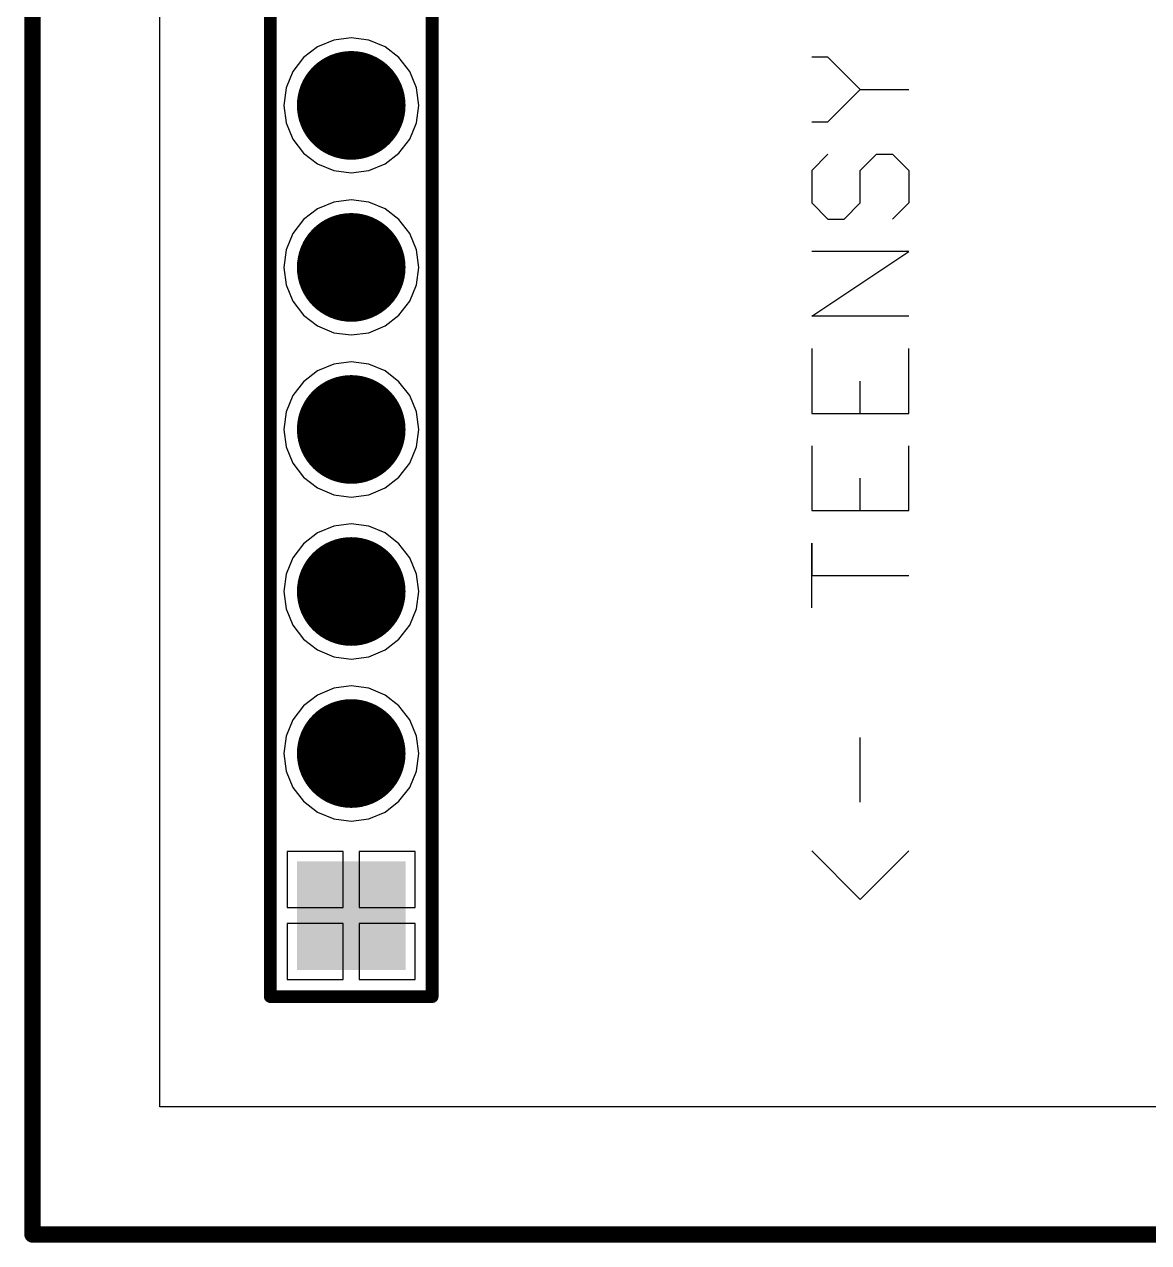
# Model space of a CAD drawing. Header units: millimetres. Extents: x -0.1 to 49.1, y -0.1 to 71.1.
# Drawn here: x -0.13 to 17.51, y -0.13 to 18.97 of the extents above; entities that cross this region are included whole.
import ezdxf

# ---------------------------------------------------------------- set-up
doc = ezdxf.new("R2010")
doc.units = ezdxf.units.MM
for name, color, linetype in [('BottomLayer', 5, 'Continuous'), ('BottomSolder', 6, 'Continuous'), ('Mechanical1', 6, 'Continuous'), ('MultiLayer', 9, 'Continuous'), ('TopLayer', 1, 'Continuous'), ('TopOverlay', 2, 'Continuous'), ('TopSolder', 216, 'Continuous')]:
    doc.layers.add(name, color=color, linetype=linetype)

# ---------------------------------------------------------------- blocks, each defined once
blk = doc.blocks.new('HDR1X24_53')
at = {"layer": 'BottomLayer', "const_width": 0.75}
for points in [[(2.165, 0, 1), (2.915, 0, 1)], [(4.705, 0, 1), (5.455, 0, 1)], [(7.245, 0, 1), (7.995, 0, 1)], [(9.785, 0, 1), (10.535, 0, 1)], [(12.325, 0, 1), (13.075, 0, 1)]]:
    blk.add_lwpolyline(points, format="xyb", close=True, dxfattribs=at)
at = {"layer": 'BottomLayer'}
blk.add_solid([(-0.75, -0.75), (0.75, -0.75), (-0.75, 0.75), (0.75, 0.75)], dxfattribs=at)
at = {"layer": 'BottomSolder', "const_width": 0.852}
for points in [[(2.114, 0, 1), (2.966, 0, 1)], [(4.654, 0, 1), (5.506, 0, 1)], [(7.194, 0, 1), (8.046, 0, 1)], [(9.734, 0, 1), (10.586, 0, 1)], [(12.274, 0, 1), (13.126, 0, 1)]]:
    blk.add_lwpolyline(points, format="xyb", close=True, dxfattribs=at)
at = {"layer": 'BottomSolder'}
blk.add_solid([(-0.852, -0.852), (0.852, -0.852), (-0.852, 0.852), (0.852, 0.852)], dxfattribs=at)
at = {"layer": 'MultiLayer', "const_width": 0.75}
for points in [[(2.165, 0, 1), (2.915, 0, 1)], [(4.705, 0, 1), (5.455, 0, 1)], [(7.245, 0, 1), (7.995, 0, 1)], [(9.785, 0, 1), (10.535, 0, 1)], [(12.325, 0, 1), (13.075, 0, 1)]]:
    blk.add_lwpolyline(points, format="xyb", close=True, dxfattribs=at)
at = {"layer": 'MultiLayer'}
blk.add_solid([(-0.75, -0.75), (0.75, -0.75), (-0.75, 0.75), (0.75, 0.75)], dxfattribs=at)
at = {"layer": 'TopLayer', "const_width": 0.75}
for points in [[(2.165, 0, 1), (2.915, 0, 1)], [(4.705, 0, 1), (5.455, 0, 1)], [(7.245, 0, 1), (7.995, 0, 1)], [(9.785, 0, 1), (10.535, 0, 1)], [(12.325, 0, 1), (13.075, 0, 1)]]:
    blk.add_lwpolyline(points, format="xyb", close=True, dxfattribs=at)
at = {"layer": 'TopLayer'}
blk.add_solid([(-0.75, -0.75), (0.75, -0.75), (-0.75, 0.75), (0.75, 0.75)], dxfattribs=at)
at = {"layer": 'TopOverlay', "const_width": 0.2}
for points in [[(-1.27, 1.27), (-1.27, -1.27)], [(-1.27, 1.27), (0.635, 1.27)], [(0.635, 1.27), (59.69, 1.27)], [(-1.27, -1.27), (59.69, -1.27)]]:
    blk.add_lwpolyline(points, dxfattribs=at)
at = {"layer": 'TopOverlay', "const_width": 0.1}
for points in [[(-1.32, 1.27, 1), (-1.22, 1.27, 1)], [(-1.32, 1.27, 1), (-1.22, 1.27, 1)], [(0.585, 1.27, 1), (0.685, 1.27, 1)], [(0.585, 1.27, 1), (0.685, 1.27, 1)], [(-1.32, -1.27, 1), (-1.22, -1.27, 1)], [(-1.32, -1.27, 1), (-1.22, -1.27, 1)]]:
    blk.add_lwpolyline(points, format="xyb", close=True, dxfattribs=at)
at = {"layer": 'TopSolder', "const_width": 0.852}
for points in [[(2.114, 0, 1), (2.966, 0, 1)], [(4.654, 0, 1), (5.506, 0, 1)], [(7.194, 0, 1), (8.046, 0, 1)], [(9.734, 0, 1), (10.586, 0, 1)], [(12.274, 0, 1), (13.126, 0, 1)]]:
    blk.add_lwpolyline(points, format="xyb", close=True, dxfattribs=at)
at = {"layer": 'TopSolder'}
blk.add_solid([(-0.852, -0.852), (0.852, -0.852), (-0.852, 0.852), (0.852, 0.852)], dxfattribs=at)

msp = doc.modelspace()

# ---------------------------------------------------------------- linework, layer by layer
at = {"layer": 'BottomLayer'}
for p, q in [((2, 2), (2, 68)), ((4.726, 18.723), (4.47, 18.617)), ((5, 18.759), (4.726, 18.723)), ((5.274, 18.723), (5, 18.759)), ((5.53, 18.617), (5.274, 18.723)), ((4.47, 18.617), (4.251, 18.449)), ((5.749, 18.449), (5.53, 18.617)), ((4.251, 18.449), (4.083, 18.23)), ((5.917, 18.23), (5.749, 18.449)), ((4.083, 18.23), (3.977, 17.974)), ((6.023, 17.974), (5.917, 18.23)), ((3.977, 17.974), (3.941, 17.7)), ((6.059, 17.7), (6.023, 17.974)), ((3.941, 17.7), (3.977, 17.426)), ((6.023, 17.426), (6.059, 17.7)), ((3.977, 17.426), (4.083, 17.17)), ((5.917, 17.17), (6.023, 17.426)), ((4.083, 17.17), (4.251, 16.951)), ((5.749, 16.951), (5.917, 17.17)), ((4.251, 16.951), (4.47, 16.783)), ((5.53, 16.783), (5.749, 16.951)), ((4.47, 16.783), (4.726, 16.677)), ((4.726, 16.677), (5, 16.641)), ((5, 16.641), (5.274, 16.677)), ((5.274, 16.677), (5.53, 16.783)), ((4.47, 16.077), (4.251, 15.909)), ((4.726, 16.183), (4.47, 16.077)), ((5, 16.219), (4.726, 16.183)), ((5.274, 16.183), (5, 16.219)), ((5.53, 16.077), (5.274, 16.183)), ((5.749, 15.909), (5.53, 16.077)), ((4.251, 15.909), (4.083, 15.69)), ((5.917, 15.69), (5.749, 15.909)), ((4.083, 15.69), (3.977, 15.434)), ((6.023, 15.434), (5.917, 15.69)), ((3.977, 15.434), (3.941, 15.16)), ((6.059, 15.16), (6.023, 15.434)), ((3.941, 15.16), (3.977, 14.886)), ((6.023, 14.886), (6.059, 15.16)), ((3.977, 14.886), (4.083, 14.63)), ((5.917, 14.63), (6.023, 14.886)), ((4.083, 14.63), (4.251, 14.411)), ((5.749, 14.411), (5.917, 14.63)), ((4.251, 14.411), (4.47, 14.243)), ((5.53, 14.243), (5.749, 14.411)), ((4.47, 14.243), (4.726, 14.137)), ((4.726, 14.137), (5, 14.101)), ((5, 14.101), (5.274, 14.137)), ((5.274, 14.137), (5.53, 14.243)), ((4.726, 13.643), (4.47, 13.537)), ((5, 13.679), (4.726, 13.643)), ((5.274, 13.643), (5, 13.679)), ((5.53, 13.537), (5.274, 13.643)), ((4.251, 13.369), (4.083, 13.15)), ((4.47, 13.537), (4.251, 13.369)), ((5.749, 13.369), (5.53, 13.537)), ((5.917, 13.15), (5.749, 13.369)), ((4.083, 13.15), (3.977, 12.894)), ((6.023, 12.894), (5.917, 13.15)), ((3.977, 12.894), (3.941, 12.62)), ((6.059, 12.62), (6.023, 12.894)), ((3.941, 12.62), (3.977, 12.346)), ((6.023, 12.346), (6.059, 12.62)), ((3.977, 12.346), (4.083, 12.09)), ((5.917, 12.09), (6.023, 12.346)), ((4.083, 12.09), (4.251, 11.871)), ((5.749, 11.871), (5.917, 12.09)), ((4.251, 11.871), (4.47, 11.703)), ((5.53, 11.703), (5.749, 11.871)), ((4.47, 11.703), (4.726, 11.597)), ((5.274, 11.597), (5.53, 11.703)), ((4.726, 11.597), (5, 11.561)), ((5, 11.561), (5.274, 11.597)), ((4.726, 11.103), (4.47, 10.997)), ((5, 11.139), (4.726, 11.103)), ((5.274, 11.103), (5, 11.139)), ((5.53, 10.997), (5.274, 11.103)), ((4.47, 10.997), (4.251, 10.829)), ((5.749, 10.829), (5.53, 10.997)), ((4.251, 10.829), (4.083, 10.61)), ((5.917, 10.61), (5.749, 10.829)), ((4.083, 10.61), (3.977, 10.354)), ((6.023, 10.354), (5.917, 10.61)), ((3.977, 10.354), (3.941, 10.08)), ((6.059, 10.08), (6.023, 10.354)), ((3.941, 10.08), (3.977, 9.806)), ((6.023, 9.806), (6.059, 10.08)), ((3.977, 9.806), (4.083, 9.55)), ((5.917, 9.55), (6.023, 9.806)), ((4.083, 9.55), (4.251, 9.331)), ((5.749, 9.331), (5.917, 9.55)), ((4.251, 9.331), (4.47, 9.163)), ((5.53, 9.163), (5.749, 9.331)), ((4.47, 9.163), (4.726, 9.057)), ((4.726, 9.057), (5, 9.021)), ((5, 9.021), (5.274, 9.057)), ((5.274, 9.057), (5.53, 9.163)), ((5, 8.599), (4.726, 8.563)), ((5.274, 8.563), (5, 8.599)), ((4.47, 8.457), (4.251, 8.289)), ((4.726, 8.563), (4.47, 8.457)), ((5.53, 8.457), (5.274, 8.563)), ((5.749, 8.289), (5.53, 8.457)), ((4.251, 8.289), (4.083, 8.07)), ((5.917, 8.07), (5.749, 8.289)), ((4.083, 8.07), (3.977, 7.814)), ((6.023, 7.814), (5.917, 8.07)), ((3.977, 7.814), (3.941, 7.54)), ((6.059, 7.54), (6.023, 7.814)), ((3.941, 7.54), (3.977, 7.266)), ((6.023, 7.266), (6.059, 7.54)), ((3.977, 7.266), (4.083, 7.01)), ((5.917, 7.01), (6.023, 7.266)), ((4.083, 7.01), (4.251, 6.791)), ((5.749, 6.791), (5.917, 7.01)), ((4.251, 6.791), (4.47, 6.623)), ((5.53, 6.623), (5.749, 6.791)), ((4.47, 6.623), (4.726, 6.517)), ((4.726, 6.517), (5, 6.481)), ((5, 6.481), (5.274, 6.517)), ((5.274, 6.517), (5.53, 6.623)), ((4.873, 6.004), (3.996, 6.004)), ((3.996, 6.004), (3.996, 5.127)), ((4.873, 5.127), (4.873, 6.004)), ((6.004, 6.004), (5.127, 6.004)), ((5.127, 6.004), (5.127, 5.127)), ((6.004, 5.127), (6.004, 6.004)), ((3.996, 5.127), (4.873, 5.127)), ((5.127, 5.127), (6.004, 5.127)), ((4.873, 4.873), (3.996, 4.873)), ((3.996, 4.873), (3.996, 3.996)), ((4.873, 3.996), (4.873, 4.873)), ((6.004, 4.873), (5.127, 4.873)), ((5.127, 4.873), (5.127, 3.996)), ((6.004, 3.996), (6.004, 4.873)), ((3.996, 3.996), (4.873, 3.996)), ((5.127, 3.996), (6.004, 3.996)), ((47, 2), (2, 2))]:
    msp.add_line(p, q, dxfattribs=at)
at = {"layer": 'Mechanical1', "const_width": 0.254}
for points in [[(0, 0), (0, 70)], [(0, 0), (49, 0)]]:
    msp.add_lwpolyline(points, dxfattribs=at)
at = {"layer": 'Mechanical1', "const_width": 0.127}
msp.add_lwpolyline([(-0.064, 0, 1), (0.064, 0, 1)], format="xyb", close=True, dxfattribs=at)
msp.add_lwpolyline([(-0.064, 0, 1), (0.064, 0, 1)], format="xyb", close=True, dxfattribs=at)
at = {"layer": 'TopOverlay'}
for p, q in [((12.476, 18.458), (12.222, 18.458)), ((12.984, 17.95), (12.476, 18.458)), ((12.476, 17.442), (12.984, 17.95)), ((12.984, 17.95), (13.746, 17.95)), ((12.222, 17.442), (12.476, 17.442)), ((12.476, 16.934), (12.222, 16.68)), ((12.984, 16.68), (13.238, 16.934)), ((13.238, 16.934), (13.492, 16.934)), ((13.492, 16.934), (13.746, 16.68)), ((12.222, 16.68), (12.222, 16.172)), ((12.984, 16.172), (12.984, 16.68)), ((13.746, 16.68), (13.746, 16.172)), ((12.222, 16.172), (12.476, 15.919)), ((12.73, 15.919), (12.984, 16.172)), ((13.746, 16.172), (13.492, 15.919)), ((12.476, 15.919), (12.73, 15.919)), ((12.222, 14.395), (13.746, 15.411)), ((13.746, 15.411), (12.222, 15.411)), ((13.746, 14.395), (12.222, 14.395)), ((12.222, 13.887), (12.222, 12.872)), ((13.746, 12.872), (13.746, 13.887)), ((12.984, 12.872), (12.984, 13.379)), ((12.222, 12.872), (13.746, 12.872)), ((12.222, 12.364), (12.222, 11.348)), ((13.746, 11.348), (13.746, 12.364)), ((12.984, 11.348), (12.984, 11.856)), ((12.222, 11.348), (13.746, 11.348)), ((12.222, 9.825), (12.222, 10.84)), ((12.222, 10.84), (12.222, 10.332)), ((12.222, 10.332), (13.746, 10.332)), ((12.984, 6.778), (12.984, 7.793)), ((12.984, 5.254), (12.222, 6.016)), ((13.746, 6.016), (12.984, 5.254))]:
    msp.add_line(p, q, dxfattribs=at)

# ---------------------------------------------------------------- block references
at = {"rotation": 90}
msp.add_blockref('HDR1X24_53', (5, 5), dxfattribs=at)

doc.saveas('drawing.dxf')
